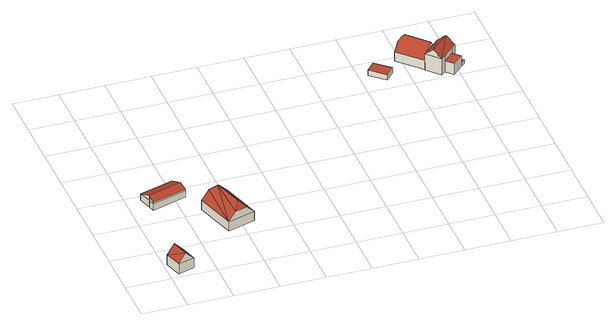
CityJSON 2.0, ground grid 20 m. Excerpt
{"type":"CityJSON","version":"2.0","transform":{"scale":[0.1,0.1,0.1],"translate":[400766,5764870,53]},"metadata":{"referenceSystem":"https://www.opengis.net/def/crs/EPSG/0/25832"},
"CityObjects":{
"building1":{"type":"Building","attributes":{"Geometrietyp2DReferenz":"3000","Gemeindeschluessel":"05515000","function":"31001_1000","roofType":"3100","measuredHeight":8.93},"address":[{"country":"Germany","locality":"Münster","thoroughfareNumber":"64a","thoroughfareName":"Schmitthausweg"}],"geometry":[{"type":"Solid","lod":"2","boundaries":[[[[0,1,2,3]],[[4,5,1,0]],[[6,7,5,4]],[[3,2,7,6]],[[0,8,4]],[[6,9,3]],[[9,8,0]],[[0,3,9]],[[6,4,8]],[[8,9,6]],[[1,5,7,2]]]],"semantics":{"surfaces":[{"type":"WallSurface"},{"type":"RoofSurface"},{"type":"GroundSurface"}],"values":[[0,0,0,0,0,0,1,1,1,1,2]]}}]},
"building2":{"type":"Building","attributes":{"Gemeindeschluessel":"05515000","Geometrietyp2DReferenz":"3000","function":"31001_2700","roofType":"5000","measuredHeight":5.59},"geometry":[{"type":"Solid","lod":"2","boundaries":[[[[10,11,12,13]],[[14,15,11,10]],[[16,17,15,14]],[[18,19,17,16]],[[20,21,19,18]],[[22,23,21,20]],[[24,25,23,22]],[[13,12,25,24]],[[26,27,28,29,30,31]],[[10,13,28,27]],[[29,28,24,22]],[[28,13,24]],[[27,26,16,14]],[[27,14,10]],[[30,29,22,20]],[[31,30,20,18]],[[26,31,18,16]],[[11,15,17,19,21,23,25,12]]]],"semantics":{"surfaces":[{"type":"WallSurface"},{"type":"RoofSurface"},{"type":"GroundSurface"}],"values":[[0,0,0,0,0,0,0,0,1,1,0,0,0,0,0,0,0,2]]}}]},
"building3":{"type":"Building","attributes":{"Gemeindeschluessel":"05515000","Geometrietyp2DReferenz":"3000","function":"31001_2700","roofType":"3300","measuredHeight":10.87},"address":[{"country":"Germany","locality":"Münster","thoroughfareNumber":"64b","thoroughfareName":"Schmitthausweg"}],"geometry":[{"type":"Solid","lod":"2","boundaries":[[[[32,33,34,35]],[[36,37,33,32]],[[38,39,37,36]],[[35,34,39,38]],[[32,40,41,36]],[[38,42,43,35]],[[40,44,41]],[[42,45,43]],[[43,45,44]],[[35,43,44]],[[35,44,40]],[[40,32,35]],[[42,38,36]],[[45,42,36]],[[45,36,41]],[[41,44,45]],[[33,37,39,34]]]],"semantics":{"surfaces":[{"type":"WallSurface"},{"type":"RoofSurface"},{"type":"GroundSurface"}],"values":[[0,0,0,0,0,0,1,1,1,1,1,1,1,1,1,1,2]]}}]},
"building4":{"type":"Building","attributes":{"Gemeindeschluessel":"05515000","Geometrietyp2DReferenz":"3000","function":"31001_2460","roofType":"1000","measuredHeight":2.6},"geometry":[{"type":"Solid","lod":"2","boundaries":[[[[46,47,48,49]],[[50,51,47,46]],[[52,53,51,50]],[[49,48,53,52]],[[50,46,49,52]],[[47,51,53,48]]]],"semantics":{"surfaces":[{"type":"WallSurface"},{"type":"RoofSurface"},{"type":"GroundSurface"}],"values":[[0,0,0,0,1,2]]}}]},
"building5":{"type":"Building","attributes":{"Gemeindeschluessel":"05515000","Geometrietyp2DReferenz":"3000","function":"31001_1000"},"address":[{"country":"Germany","locality":"Münster","thoroughfareNumber":"30","thoroughfareName":"Leiferdingweg"}],"children":["building5-1","building5-2","building5-3","building5-4"]},
"building5-1":{"type":"BuildingPart","attributes":{"roofType":"3100","measuredHeight":11.21},"parents":["building5"],"geometry":[{"type":"Solid","lod":"2","boundaries":[[[[54,55,56,57,58]],[[59,60,55,54]],[[61,62,60,59]],[[63,64,65,62,61]],[[66,67,68]],[[69,70,66,68]],[[71,72,73,70,69]],[[74,54,75]],[[58,76,77,78,71,75,54]],[[68,63,61,59,74,69]],[[75,69,74]],[[74,59,54]],[[75,71,69]],[[55,60,62,65,66,70,73,79,56]],[[64,63,68,67]],[[66,65,64,67]],[[71,78,72]],[[76,58,57]],[[79,77,76,57,56]],[[73,72,78,77,79]]]],"semantics":{"surfaces":[{"type":"WallSurface"},{"type":"RoofSurface"},{"type":"GroundSurface"},{"type":"ClosureSurface"}],"values":[[0,0,0,0,0,0,0,1,1,1,1,0,0,2,0,3,0,0,3,3]]}}]},
"building5-2":{"type":"BuildingPart","attributes":{"roofType":"2100","measuredHeight":4.46},"parents":["building5"],"geometry":[{"type":"Solid","lod":"2","boundaries":[[[[80,81,82,83]],[[84,85,86,87]],[[83,82,85,84]],[[87,80,83,84]],[[81,86,85,82]],[[86,81,80,87]]]],"semantics":{"surfaces":[{"type":"WallSurface"},{"type":"RoofSurface"},{"type":"GroundSurface"},{"type":"ClosureSurface"}],"values":[[0,0,0,1,2,3]]}}]},
"building5-3":{"type":"BuildingPart","attributes":{"roofType":"1000","measuredHeight":5.44},"parents":["building5"],"geometry":[{"type":"Solid","lod":"2","boundaries":[[[[88,89,65,64]],[[90,91,89,88]],[[67,66,91,90]],[[90,88,64,67]],[[89,91,66,65]],[[66,67,64,65]]]],"semantics":{"surfaces":[{"type":"WallSurface"},{"type":"RoofSurface"},{"type":"GroundSurface"},{"type":"ClosureSurface"}],"values":[[0,0,0,1,2,3]]}}]},
"building5-4":{"type":"BuildingPart","attributes":{"roofType":"9999","measuredHeight":10.69},"parents":["building5"],"geometry":[{"type":"Solid","lod":"2","boundaries":[[[[92,93,73,72]],[[94,95,93,92]],[[96,97,95,94]],[[98,99,97,96]],[[87,86,99,98]],[[57,56,81,80]],[[96,100,98]],[[94,92,72,78,101,100,96]],[[76,57,80,87,98,100,101]],[[79,73,93,95,97,99,86,81,56]],[[76,101,77]],[[56,57,76,77,79]],[[77,101,78]],[[77,78,72,73,79]],[[81,86,87,80]]]],"semantics":{"surfaces":[{"type":"WallSurface"},{"type":"RoofSurface"},{"type":"GroundSurface"},{"type":"ClosureSurface"}],"values":[[0,0,0,0,0,0,1,1,1,2,0,3,0,3,3]]}}]},
"building6":{"type":"Building","attributes":{"Gemeindeschluessel":"05515000","Geometrietyp2DReferenz":"3000","function":"51009_1610","roofType":"5000","measuredHeight":2.58},"geometry":[{"type":"Solid","lod":"2","boundaries":[[[[102,60,62,103]],[[104,105,60,102]],[[106,89,105,104]],[[103,62,89,106]],[[106,104,107]],[[107,104,102,108]],[[102,103,108]],[[108,103,106,107]],[[60,105,89,62]]]],"semantics":{"surfaces":[{"type":"WallSurface"},{"type":"RoofSurface"},{"type":"GroundSurface"}],"values":[[0,0,0,0,1,1,1,1,2]]}}]}
},
"vertices":[
[7,80,72],[7,80,23],[31,1,23],[31,1,72],[80,102,72],[80,102,23],[104,23,72],[104,23,23],[44,91,113],[67,12,113],
[212,604,51],[212,604,20],[60,558,20],[60,558,51],[229,545,51],[229,545,20],[236,528,51],[236,528,20],[240,517,51],[240,517,20],[85,470,51],[85,470,20],[79,494,51],[79,494,20],[78,500,51],[78,500,20],[236,528,65],[229,545,76],[78,500,76],[79,494,72],[85,470,59],[240,517,59],
[273,413,63],[273,413,19],[328,232,19],[328,232,63],[396,452,63],[396,452,19],[451,269,63],[451,269,19],[309,425,102],[360,440,101],[416,259,100],[364,243,100],[342,408,128],[382,275,128],
[1239,1116,33],[1239,1116,7],[1302,1058,7],[1302,1058,33],[1275,1158,33],[1275,1158,7],[1338,1100,33],[1338,1100,7],
[1552,1153,88],[1552,1153,9],[1543,1144,9],[1543,1144,53],[1543,1144,88],[1607,1096,88],[1607,1096,9],[1588,1078,88],[1588,1078,9],[1589,1078,88],[1589,1078,63],[1589,1078,9],[1542,1034,9],[1542,1034,63],[1542,1034,88],[1523,1016,88],[1523,1016,9],[1469,1073,88],[1469,1073,50],[1469,1073,9],[1580,1125,121],[1496,1045,121],[1523,1125,88],[1507,1110,88],[1491,1095,88],[1507,1110,9],
[1493,1196,53],[1493,1196,9],[1509,1211,9],[1509,1211,38],[1462,1260,38],[1462,1260,9],[1447,1245,9],[1447,1245,53],
[1619,1046,63],[1619,1046,9],[1573,1002,63],[1573,1002,9],
[1471,1076,53],[1471,1076,9],[1375,1176,53],[1375,1176,9],[1396,1196,89],[1396,1196,9],[1426,1225,89],[1426,1225,9],[1426,1195,115],[1507,1110,115],
[1607,1096,26],[1588,1078,26],[1638,1064,26],[1638,1064,9],[1619,1046,26],[1625,1059,34],[1605,1080,34]
]}
